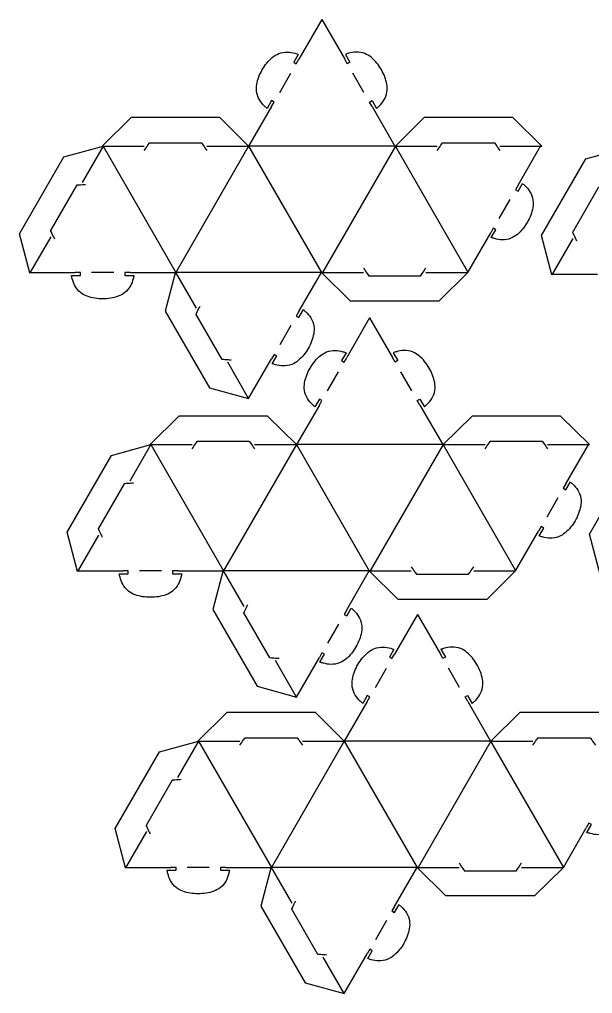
# Model space of a CAD drawing. Extents: x 2 to 244, y -37 to 132.
# Drawn here: x 2.5 to 101.6, y -36.6 to 131.8 of the extents above; entities that cross this region are included whole.
import ezdxf

# ---------------------------------------------------------------- set-up
doc = ezdxf.new("R2010")
doc.units = 0
doc.layers.get('0').update_dxf_attribs({"linetype": 'CONTINUOUS'})

msp = doc.modelspace()

# ---------------------------------------------------------------- linework, layer by layer
at = {"color": 5}
for p, q in [((54.762513, 131.777813), (50.805269, 124.92329)), ((54.762513, 131.777819), (58.719757, 124.923296)), ((50.697271, 125.747004), (49.91435, 124.390949)), ((50.352238, 124.138134), (50.805232, 124.923307)), ((59.172788, 124.13814), (58.719793, 124.923313)), ((58.827755, 125.74701), (59.610676, 124.390954)), ((49.91435, 124.390949), (50.352238, 124.138134)), ((59.610676, 124.390954), (59.172788, 124.13814)), ((46.066829, 116.716742), (42.109585, 109.862219)), ((46.082678, 117.754298), (45.299754, 116.398232)), ((46.066831, 116.716737), (46.520314, 117.501628)), ((46.520314, 117.501628), (46.082678, 117.754298)), ((63.004711, 117.501633), (63.442348, 117.754304)), ((63.458194, 116.716742), (63.004711, 117.501633)), ((63.442348, 117.754304), (64.225272, 116.398238)), ((63.458197, 116.716748), (67.415441, 109.862225)), ((21.793525, 114.812535), (16.803664, 109.862225)), ((37.119727, 114.812535), (21.793525, 114.812535)), ((42.109588, 109.862225), (37.119727, 114.812535)), ((72.464038, 114.81253), (67.474177, 109.862219)), ((87.79024, 114.81253), (72.464038, 114.81253)), ((92.780101, 109.862219), (87.79024, 114.81253)), ((10.138127, 108.016029), (16.920152, 109.862219)), ((24.951231, 110.453943), (33.965425, 110.453943)), ((75.621746, 110.453938), (84.635938, 110.453938)), ((88.705913, 103.108608), (92.663157, 109.963131)), ((100.428772, 107.685292), (107.210795, 109.531483)), ((2.475026, 94.743146), (10.138127, 108.016029)), ((92.765671, 94.41241), (100.428772, 107.685292)), ((12.333926, 103.102077), (7.826829, 95.295556)), ((88.70591, 103.108613), (88.252427, 102.323722)), ((88.690063, 102.071051), (89.472987, 103.427118)), ((102.624571, 102.771341), (98.117474, 94.96482)), ((88.252427, 102.323722), (88.690063, 102.071051)), ((4.267191, 87.946645), (2.475026, 94.743146)), ((80.010229, 88.047536), (83.967472, 94.90206)), ((84.420504, 95.687216), (83.967509, 94.902043)), ((84.07547, 94.078346), (84.858392, 95.434401)), ((84.858392, 95.434401), (84.420504, 95.687216)), ((94.557836, 87.615909), (92.765671, 94.41241)), ((4.208948, 88.047491), (12.12376, 88.04768)), ((13.030241, 88.047923), (12.123764, 88.047641)), ((13.03024, 87.542294), (13.030241, 88.047923)), ((20.693587, 88.04763), (20.693586, 87.542294)), ((21.600063, 88.047347), (20.693587, 88.04763)), ((21.60006, 88.047345), (29.514871, 88.047534)), ((29.456628, 88.148414), (27.664463, 81.351913)), ((50.805272, 81.293911), (54.762516, 88.148434)), ((59.694166, 83.097226), (54.704305, 88.047536)), ((80.010229, 88.047536), (75.020368, 83.097226)), ((94.499594, 87.716755), (102.414406, 87.716944)), ((11.464403, 87.542294), (13.03024, 87.542294)), ((20.693586, 87.542294), (22.259437, 87.542294)), ((62.851874, 87.455818), (71.866066, 87.455818)), ((75.020368, 83.097226), (59.694166, 83.097226)), ((27.664463, 81.351913), (35.327565, 68.07903)), ((50.805269, 81.293916), (50.351786, 80.509025)), ((50.789422, 80.256355), (51.572346, 81.612421)), ((37.523364, 72.992982), (33.016266, 80.799503)), ((50.351786, 80.509025), (50.789422, 80.256355)), ((63.030887, 80.183157), (59.073644, 73.328634)), ((63.030887, 80.183166), (66.988131, 73.328643)), ((58.965646, 74.152348), (58.182724, 72.796293)), ((67.096129, 74.152356), (67.87905, 72.796301)), ((42.109588, 66.23284), (46.066831, 73.087363)), ((46.519863, 73.872519), (46.066868, 73.087346)), ((46.174829, 72.263649), (46.95775, 73.619704)), ((46.95775, 73.619704), (46.519863, 73.872519)), ((58.182724, 72.796293), (58.620612, 72.543478)), ((58.620612, 72.543478), (59.073607, 73.328651)), ((67.441163, 72.543487), (66.988168, 73.32866)), ((67.87905, 72.796301), (67.441163, 72.543487)), ((35.327565, 68.07903), (42.109588, 66.23284)), ((54.351053, 66.159642), (53.568129, 64.803576)), ((54.335206, 65.122081), (54.788689, 65.906972)), ((54.788689, 65.906972), (54.351053, 66.159642)), ((71.273086, 65.90698), (71.710722, 66.159651)), ((71.726569, 65.122089), (71.273086, 65.90698)), ((71.710722, 66.159651), (72.493646, 64.803584)), ((54.335203, 65.122086), (50.377959, 58.267563)), ((71.726572, 65.122095), (75.683816, 58.267572)), ((30.061899, 63.217882), (25.072039, 58.267572)), ((45.388101, 63.217882), (30.061899, 63.217882)), ((50.377962, 58.267572), (45.388101, 63.217882)), ((80.732413, 63.217877), (75.742552, 58.267566)), ((96.058615, 63.217877), (80.732413, 63.217877)), ((101.048476, 58.267566), (96.058615, 63.217877)), ((18.406502, 56.421376), (25.188527, 58.267566)), ((33.219607, 58.85929), (42.233799, 58.85929)), ((83.890121, 58.859285), (92.904313, 58.859285)), ((96.974287, 51.513954), (100.931531, 58.368478)), ((10.743401, 43.148493), (18.406502, 56.421376)), ((101.034046, 42.817756), (108.697147, 56.090639)), ((20.6023, 51.507424), (16.095203, 43.700903)), ((96.974285, 51.51396), (96.520802, 50.729069)), ((96.520802, 50.729069), (96.958438, 50.476398)), ((96.958438, 50.476398), (97.741362, 51.832465)), ((92.688878, 44.092563), (92.235884, 43.307389)), ((92.343845, 42.483693), (93.126766, 43.839748)), ((93.126766, 43.839748), (92.688878, 44.092563)), ((12.535565, 36.351992), (10.743401, 43.148493)), ((88.278603, 36.452883), (92.235847, 43.307406)), ((102.82621, 36.021256), (101.034046, 42.817756)), ((12.477323, 36.452838), (20.392135, 36.453027)), ((19.732777, 35.947641), (21.298614, 35.947641)), ((21.298615, 36.45327), (20.392139, 36.452988)), ((21.298614, 35.947641), (21.298615, 36.45327)), ((29.868439, 36.452694), (28.961961, 36.452977)), ((28.961961, 36.452977), (28.961961, 35.947641)), ((28.961961, 35.947641), (30.527811, 35.947641)), ((29.868433, 36.452691), (37.783245, 36.452881)), ((37.725003, 36.553761), (35.932838, 29.75726)), ((59.073646, 29.699258), (63.03089, 36.553781)), ((67.96254, 31.502573), (62.972679, 36.452883)), ((71.120248, 35.861165), (80.13444, 35.861165)), ((88.278603, 36.452883), (83.288742, 31.502573)), ((83.288742, 31.502573), (67.96254, 31.502573)), ((35.932838, 29.75726), (43.595939, 16.484377)), ((45.791738, 21.398329), (41.284641, 29.204849)), ((59.073644, 29.699263), (58.62016, 28.914372)), ((58.62016, 28.914372), (59.057797, 28.661701)), ((59.057797, 28.661701), (59.840721, 30.017768)), ((71.299262, 28.919241), (67.342018, 22.064718)), ((71.299262, 28.919246), (75.256506, 22.064723)), ((54.788237, 22.277866), (54.335243, 21.492693)), ((54.443204, 20.668996), (55.226125, 22.025051)), ((55.226125, 22.025051), (54.788237, 22.277866)), ((67.23402, 22.888431), (66.451099, 21.532376)), ((66.888987, 21.279561), (67.341981, 22.064734)), ((75.709537, 21.279567), (75.256542, 22.06474)), ((75.364504, 22.888437), (76.147425, 21.532382)), ((50.377962, 14.638187), (54.335206, 21.49271)), ((66.451099, 21.532376), (66.888987, 21.279561)), ((76.147425, 21.532382), (75.709537, 21.279567)), ((43.595939, 16.484377), (50.377962, 14.638187)), ((62.603578, 13.858169), (58.646334, 7.003646)), ((62.619427, 14.895726), (61.836503, 13.539659)), ((62.60358, 13.858164), (63.057064, 14.643055)), ((63.057064, 14.643055), (62.619427, 14.895726)), ((79.54146, 14.64306), (79.979097, 14.895731)), ((79.994943, 13.858169), (79.54146, 14.64306)), ((79.979097, 14.895731), (80.762021, 13.539665)), ((79.994946, 13.858175), (83.95219, 7.003652)), ((38.330274, 11.953962), (33.340413, 7.003652)), ((53.656476, 11.953962), (38.330274, 11.953962)), ((58.646337, 7.003652), (53.656476, 11.953962)), ((89.000787, 11.953957), (84.010926, 7.003646)), ((104.326989, 11.953957), (89.000787, 11.953957)), ((26.674877, 5.157456), (33.4569, 7.003646)), ((41.487982, 7.59537), (50.502174, 7.59537)), ((92.158495, 7.595365), (101.172687, 7.595365)), ((19.011775, -8.115427), (26.674877, 5.157456)), ((28.870676, 0.243504), (24.363578, -7.563017)), ((20.80394, -14.911928), (19.011775, -8.115427)), ((96.546978, -14.811036), (100.504221, -7.956513)), ((100.957253, -7.171357), (100.504258, -7.95653)), ((100.612219, -8.780227), (101.395141, -7.424172)), ((101.395141, -7.424172), (100.957253, -7.171357)), ((20.745697, -14.811081), (28.660511, -14.810892)), ((29.566989, -14.81065), (28.660513, -14.810932)), ((29.566989, -15.316279), (29.566989, -14.81065)), ((38.136813, -14.811225), (37.230335, -14.810943)), ((37.230335, -14.810943), (37.230335, -15.316279)), ((38.136807, -14.811228), (46.05162, -14.811039)), ((45.993377, -14.710159), (44.201213, -21.50666)), ((67.342018, -21.564662), (71.299262, -14.710139)), ((76.230915, -19.761347), (71.241054, -14.811036)), ((96.546978, -14.811036), (91.557117, -19.761347)), ((28.001152, -15.316279), (29.566989, -15.316279)), ((37.230335, -15.316279), (38.796186, -15.316279)), ((79.388623, -15.402755), (88.402815, -15.402755)), ((91.557117, -19.761347), (76.230915, -19.761347)), ((44.201213, -21.50666), (51.864314, -34.779543)), ((67.342018, -21.564656), (66.888535, -22.349547)), ((67.326171, -22.602218), (68.109095, -21.246152)), ((54.060113, -29.865591), (49.553015, -22.05907)), ((66.888535, -22.349547), (67.326171, -22.602218)), ((58.646337, -36.625733), (62.603578, -29.77121)), ((63.056609, -28.986054), (62.603617, -29.771227)), ((62.711578, -30.594924), (63.494497, -29.238869)), ((63.494497, -29.238869), (63.056609, -28.986054)), ((51.864314, -34.779543), (58.646337, -36.625733))]:
    msp.add_line(p, q, dxfattribs=at)
at = {"color": 1}
for p, q in [((47.48186, 119.166871), (49.390797, 122.472873)), ((62.043166, 119.166877), (60.134229, 122.472879)), ((16.920152, 109.862219), (13.289844, 103.573964)), ((16.803664, 109.862225), (24.064607, 109.862036)), ((16.920154, 109.862216), (29.514871, 88.047528)), ((42.109585, 109.862219), (29.514868, 88.047531)), ((34.859643, 109.862036), (42.109588, 109.862222)), ((67.474177, 109.862219), (42.109585, 109.862214)), ((42.109588, 109.862222), (54.704305, 88.047531)), ((67.474177, 109.862219), (54.87946, 88.047531)), ((67.474177, 109.862219), (74.73512, 109.86203)), ((80.068894, 88.047531), (67.474177, 109.862219)), ((85.530157, 109.86203), (92.780101, 109.862216)), ((87.290882, 100.658478), (85.381945, 97.352477)), ((7.892327, 94.225189), (4.267192, 87.946645)), ((98.182972, 93.894453), (94.557836, 87.615909)), ((18.770669, 88.047731), (14.95312, 88.04792)), ((33.081764, 81.86987), (29.456628, 88.148414)), ((54.879463, 88.047534), (29.514871, 88.047528)), ((54.704305, 88.047536), (61.965247, 88.047726)), ((72.760284, 88.047726), (80.010229, 88.047539)), ((49.390241, 78.843782), (47.481304, 75.53778)), ((42.109588, 66.23284), (38.479281, 72.521095)), ((55.750234, 67.572215), (57.659171, 70.878217)), ((70.311541, 67.572224), (68.402604, 70.878226)), ((25.188527, 58.267566), (21.558218, 51.979311)), ((25.072039, 58.267572), (32.332981, 58.267383)), ((25.188528, 58.267563), (37.783245, 36.452875)), ((50.377959, 58.267566), (37.783242, 36.452878)), ((43.128017, 58.267383), (50.377962, 58.267569)), ((75.742552, 58.267566), (50.377959, 58.26756)), ((50.377962, 58.267569), (62.972679, 36.452878)), ((75.742552, 58.267566), (63.147835, 36.452878)), ((75.742552, 58.267566), (83.003494, 58.267377)), ((88.337269, 36.452878), (75.742552, 58.267566)), ((93.798531, 58.267377), (101.048476, 58.267563)), ((95.559256, 49.063825), (93.650319, 45.757823)), ((16.160702, 42.630536), (12.535566, 36.351992)), ((27.039044, 36.453078), (23.221495, 36.453267)), ((41.350139, 30.275217), (37.725003, 36.553761)), ((63.147837, 36.452881), (37.783245, 36.452875)), ((62.972679, 36.452883), (70.233622, 36.453072)), ((81.028659, 36.453072), (88.278603, 36.452886)), ((57.658615, 27.249128), (55.749678, 23.943127)), ((50.377962, 14.638187), (46.747656, 20.926442)), ((64.018609, 16.308299), (65.927546, 19.614301)), ((78.579915, 16.308304), (76.670978, 19.614306)), ((33.4569, 7.003646), (29.826593, 0.715391)), ((33.340413, 7.003652), (40.601355, 7.003463)), ((33.456903, 7.003644), (46.05162, -14.811045)), ((58.646334, 7.003646), (46.051617, -14.811042)), ((51.396392, 7.003463), (58.646337, 7.003649)), ((84.010926, 7.003646), (58.646334, 7.003641)), ((58.646337, 7.003649), (71.241054, -14.811042)), ((84.010926, 7.003646), (71.416209, -14.811042)), ((84.010926, 7.003646), (91.271869, 7.003457)), ((96.605643, -14.811042), (84.010926, 7.003646)), ((24.429076, -8.633384), (20.803941, -14.911928)), ((35.30742, -14.810842), (31.48987, -14.810653)), ((49.618513, -20.988703), (45.993377, -14.710159)), ((71.416212, -14.811039), (46.05162, -14.811045)), ((71.241054, -14.811036), (78.501996, -14.810847)), ((89.297033, -14.810847), (96.546978, -14.811034)), ((65.92699, -24.014791), (64.01805, -27.320793)), ((58.646337, -36.625733), (55.01603, -30.337478))]:
    msp.add_line(p, q, dxfattribs=at)
at = {"color": 5}
for points, knots in [([(45.299754, 116.398232), (45.151286, 116.529239), (44.669862, 116.954041), (43.921327, 117.837364), (43.244162, 119.5977), (43.771597, 121.971492), (45.104822, 124.28098), (46.89723, 125.924427), (48.760415, 126.218742), (49.900282, 126.013512), (50.50943, 125.809817), (50.697271, 125.747004)], [0, 0, 0, 0, 0.594052, 1.926274, 3.438882, 6.074693, 8.833683, 11.469466, 12.982642, 14.315441, 14.909673, 14.909673, 14.909673, 14.909673]), ([(64.225272, 116.398238), (64.37374, 116.529244), (64.855164, 116.954047), (65.603699, 117.83737), (66.280864, 119.597706), (65.753429, 121.971498), (64.420204, 124.280986), (62.627795, 125.924432), (60.76461, 126.218748), (59.624744, 126.013518), (59.015596, 125.809822), (58.827755, 125.74701)], [0, 0, 0, 0, 0.594052, 1.926274, 3.438882, 6.074693, 8.833683, 11.469466, 12.982642, 14.315441, 14.909673, 14.909673, 14.909673, 14.909673]), ([(24.064607, 109.144689), (24.272581, 109.451798), (24.557176, 109.872052), (24.852718, 110.308471), (24.940285, 110.43778), (24.951231, 110.453943)], [0, 0, 0, 0, 1.112709, 1.522654, 1.581218, 1.581218, 1.581218, 1.581218]), ([(33.965425, 110.453943), (33.976464, 110.43778), (34.064782, 110.308471), (34.362855, 109.872052), (34.649888, 109.451798), (34.859643, 109.144689)], [0, 0, 0, 0, 0.058722, 0.469774, 1.585488, 1.585488, 1.585488, 1.585488]), ([(74.73512, 109.144683), (74.943094, 109.451792), (75.22769, 109.872047), (75.523232, 110.308465), (75.6108, 110.437774), (75.621746, 110.453938)], [0, 0, 0, 0, 1.11271, 1.522655, 1.581219, 1.581219, 1.581219, 1.581219]), ([(84.635938, 110.453938), (84.646978, 110.437774), (84.735296, 110.308465), (85.033369, 109.872047), (85.320402, 109.451792), (85.530157, 109.144683)], [0, 0, 0, 0, 0.058722, 0.469774, 1.585488, 1.585488, 1.585488, 1.585488]), ([(13.911086, 103.215288), (13.541134, 103.188732), (13.034886, 103.152393), (12.509166, 103.114656), (12.353397, 103.103475), (12.333926, 103.102077)], [0, 0, 0, 0, 1.112709, 1.522654, 1.581218, 1.581218, 1.581218, 1.581218]), ([(89.472987, 103.427118), (89.621456, 103.296111), (90.10288, 102.871308), (90.851415, 101.987986), (91.528579, 100.227649), (91.001144, 97.853858), (89.66792, 95.54437), (87.875511, 93.900923), (86.012326, 93.606608), (84.87246, 93.811837), (84.263311, 94.015533), (84.07547, 94.078346)], [0, 0, 0, 0, 0.594052, 1.926274, 3.438882, 6.074693, 8.833683, 11.469466, 12.982642, 14.315441, 14.909673, 14.909673, 14.909673, 14.909673]), ([(7.826829, 95.295556), (7.835307, 95.277914), (7.903133, 95.136774), (8.132046, 94.660427), (8.352481, 94.201723), (8.513568, 93.866516)], [0, 0, 0, 0, 0.058722, 0.469774, 1.585487, 1.585487, 1.585487, 1.585487]), ([(98.117474, 94.96482), (98.125952, 94.947178), (98.193778, 94.806038), (98.422691, 94.329691), (98.643126, 93.870986), (98.804214, 93.535779)], [0, 0, 0, 0, 0.058722, 0.469774, 1.585487, 1.585487, 1.585487, 1.585487]), ([(61.965247, 88.765072), (62.173221, 88.457963), (62.457818, 88.037709), (62.75336, 87.601291), (62.840928, 87.471982), (62.851874, 87.455818)], [0, 0, 0, 0, 1.11271, 1.522655, 1.581219, 1.581219, 1.581219, 1.581219]), ([(71.866066, 87.455818), (71.877105, 87.471982), (71.965423, 87.601291), (72.263496, 88.037709), (72.550529, 88.457963), (72.760284, 88.765072)], [0, 0, 0, 0, 0.058722, 0.469774, 1.585488, 1.585488, 1.585488, 1.585488]), ([(22.259437, 87.542294), (22.220216, 87.348213), (22.093037, 86.718887), (21.702324, 85.628976), (20.516409, 84.162368), (18.196929, 83.432243), (15.53024, 83.432104), (13.210771, 84.162654), (12.024294, 85.629061), (11.632094, 86.718827), (11.503926, 87.348212), (11.464403, 87.542294)], [0, 0, 0, 0, 0.594052, 1.926273, 3.438881, 6.074691, 8.833682, 11.469465, 12.982641, 14.315438, 14.909669, 14.909669, 14.909669, 14.909669]), ([(33.016266, 80.799503), (33.024744, 80.817145), (33.092571, 80.958285), (33.321484, 81.434632), (33.541919, 81.893336), (33.703006, 82.228543)], [0, 0, 0, 0, 0.058722, 0.469774, 1.585487, 1.585487, 1.585487, 1.585487]), ([(51.572346, 81.612421), (51.720815, 81.481414), (52.202239, 81.056612), (52.950774, 80.173289), (53.627938, 78.412953), (53.100503, 76.039161), (51.767279, 73.729673), (49.97487, 72.086226), (48.111685, 71.791911), (46.971819, 71.997141), (46.36267, 72.200836), (46.174829, 72.263649)], [0, 0, 0, 0, 0.594052, 1.926274, 3.438882, 6.074693, 8.833683, 11.469466, 12.982642, 14.315441, 14.909673, 14.909673, 14.909673, 14.909673]), ([(53.568129, 64.803576), (53.41966, 64.934583), (52.938236, 65.359386), (52.189701, 66.242708), (51.512537, 68.003045), (52.039972, 70.376836), (53.373196, 72.686324), (55.165605, 74.329771), (57.02879, 74.624086), (58.168656, 74.418857), (58.777805, 74.215161), (58.965646, 74.152348)], [0, 0, 0, 0, 0.594052, 1.926274, 3.438882, 6.074693, 8.833683, 11.469466, 12.982642, 14.315441, 14.909673, 14.909673, 14.909673, 14.909673]), ([(72.493646, 64.803584), (72.642115, 64.934591), (73.123539, 65.359394), (73.872074, 66.242717), (74.549238, 68.003053), (74.021803, 70.376845), (72.688579, 72.686333), (70.89617, 74.329779), (69.032985, 74.624094), (67.893119, 74.418865), (67.28397, 74.215169), (67.096129, 74.152356)], [0, 0, 0, 0, 0.594052, 1.926274, 3.438882, 6.074693, 8.833683, 11.469466, 12.982642, 14.315441, 14.909673, 14.909673, 14.909673, 14.909673]), ([(39.100523, 72.879771), (38.730572, 72.906327), (38.224323, 72.942666), (37.698603, 72.980403), (37.542835, 72.991584), (37.523364, 72.992982)], [0, 0, 0, 0, 1.112709, 1.522654, 1.581217, 1.581217, 1.581217, 1.581217]), ([(32.332981, 57.550036), (32.540955, 57.857145), (32.825551, 58.277399), (33.121093, 58.713817), (33.208661, 58.843127), (33.219607, 58.85929)], [0, 0, 0, 0, 1.11271, 1.522655, 1.581219, 1.581219, 1.581219, 1.581219]), ([(42.233799, 58.85929), (42.244839, 58.843127), (42.333157, 58.713817), (42.63123, 58.277399), (42.918263, 57.857145), (43.128017, 57.550036)], [0, 0, 0, 0, 0.058722, 0.469774, 1.585488, 1.585488, 1.585488, 1.585488]), ([(83.003494, 57.55003), (83.211469, 57.857139), (83.496065, 58.277394), (83.791607, 58.713812), (83.879175, 58.843121), (83.890121, 58.859285)], [0, 0, 0, 0, 1.11271, 1.522655, 1.581219, 1.581219, 1.581219, 1.581219]), ([(92.904313, 58.859285), (92.915353, 58.843121), (93.00367, 58.713812), (93.301743, 58.277394), (93.588776, 57.857139), (93.798531, 57.55003)], [0, 0, 0, 0, 0.058722, 0.469774, 1.585488, 1.585488, 1.585488, 1.585488]), ([(22.17946, 51.620634), (21.809509, 51.594079), (21.30326, 51.55774), (20.77754, 51.520003), (20.621771, 51.508822), (20.6023, 51.507424)], [0, 0, 0, 0, 1.112709, 1.522654, 1.581218, 1.581218, 1.581218, 1.581218]), ([(97.741362, 51.832465), (97.88983, 51.701458), (98.371254, 51.276655), (99.119789, 50.393333), (99.796954, 48.632996), (99.269519, 46.259205), (97.936294, 43.949716), (96.143886, 42.30627), (94.280701, 42.011955), (93.140834, 42.217184), (92.531686, 42.42088), (92.343845, 42.483693)], [0, 0, 0, 0, 0.594052, 1.926274, 3.438882, 6.074693, 8.833683, 11.469466, 12.982642, 14.315441, 14.909673, 14.909673, 14.909673, 14.909673]), ([(16.095203, 43.700903), (16.103682, 43.683261), (16.171508, 43.542121), (16.400421, 43.065774), (16.620856, 42.60707), (16.781943, 42.271863)], [0, 0, 0, 0, 0.058722, 0.469774, 1.585487, 1.585487, 1.585487, 1.585487]), ([(70.233622, 37.170419), (70.441596, 36.86331), (70.726192, 36.443056), (71.021734, 36.006638), (71.109302, 35.877329), (71.120248, 35.861165)], [0, 0, 0, 0, 1.11271, 1.522655, 1.581219, 1.581219, 1.581219, 1.581219]), ([(80.13444, 35.861165), (80.14548, 35.877329), (80.233798, 36.006638), (80.531871, 36.443056), (80.818904, 36.86331), (81.028659, 37.170419)], [0, 0, 0, 0, 0.058722, 0.469774, 1.585488, 1.585488, 1.585488, 1.585488]), ([(30.527811, 35.947641), (30.48859, 35.75356), (30.361412, 35.124234), (29.970699, 34.034323), (28.784785, 32.567714), (26.465304, 31.83759), (23.798615, 31.837451), (21.479145, 32.568001), (20.292668, 34.034407), (19.900469, 35.124174), (19.7723, 35.753559), (19.732777, 35.947641)], [0, 0, 0, 0, 0.594052, 1.926273, 3.43888, 6.074692, 8.833683, 11.469466, 12.982641, 14.315438, 14.90967, 14.90967, 14.90967, 14.90967]), ([(41.284641, 29.204849), (41.293119, 29.222492), (41.360945, 29.363632), (41.589858, 29.839979), (41.810293, 30.298683), (41.971381, 30.63389)], [0, 0, 0, 0, 0.058722, 0.469774, 1.585487, 1.585487, 1.585487, 1.585487]), ([(59.840721, 30.017768), (59.989189, 29.886761), (60.470613, 29.461958), (61.219148, 28.578636), (61.896313, 26.818299), (61.368878, 24.444508), (60.035653, 22.13502), (58.243245, 20.491573), (56.380059, 20.197258), (55.240193, 20.402487), (54.631045, 20.606183), (54.443204, 20.668996)], [0, 0, 0, 0, 0.594052, 1.926274, 3.438882, 6.074693, 8.833683, 11.469466, 12.982642, 14.315441, 14.909673, 14.909673, 14.909673, 14.909673]), ([(61.836503, 13.539659), (61.688035, 13.670666), (61.206611, 14.095469), (60.458076, 14.978791), (59.780911, 16.739128), (60.308346, 19.112919), (61.641571, 21.422407), (63.433979, 23.065854), (65.297165, 23.360169), (66.437031, 23.15494), (67.046179, 22.951244), (67.23402, 22.888431)], [0, 0, 0, 0, 0.594052, 1.926274, 3.438882, 6.074693, 8.833683, 11.469466, 12.982642, 14.315441, 14.909673, 14.909673, 14.909673, 14.909673]), ([(80.762021, 13.539665), (80.910489, 13.670672), (81.391913, 14.095474), (82.140448, 14.978797), (82.817613, 16.739133), (82.290178, 19.112925), (80.956953, 21.422413), (79.164544, 23.065859), (77.301359, 23.360175), (76.161493, 23.154945), (75.552345, 22.95125), (75.364504, 22.888437)], [0, 0, 0, 0, 0.594052, 1.926274, 3.438882, 6.074693, 8.833683, 11.469466, 12.982642, 14.315441, 14.909673, 14.909673, 14.909673, 14.909673]), ([(47.368897, 21.285118), (46.998946, 21.311674), (46.492698, 21.348013), (45.966978, 21.38575), (45.811209, 21.396931), (45.791738, 21.398329)], [0, 0, 0, 0, 1.112709, 1.522654, 1.581217, 1.581217, 1.581217, 1.581217]), ([(40.601355, 6.286116), (40.809329, 6.593225), (41.093926, 7.01348), (41.389468, 7.449898), (41.477036, 7.579207), (41.487982, 7.59537)], [0, 0, 0, 0, 1.11271, 1.522655, 1.581219, 1.581219, 1.581219, 1.581219]), ([(50.502174, 7.59537), (50.513213, 7.579207), (50.601531, 7.449898), (50.899604, 7.01348), (51.186637, 6.593225), (51.396392, 6.286116)], [0, 0, 0, 0, 0.058722, 0.469774, 1.585488, 1.585488, 1.585488, 1.585488]), ([(91.271869, 6.286111), (91.479843, 6.59322), (91.764439, 7.013474), (92.059981, 7.449892), (92.147549, 7.579201), (92.158495, 7.595365)], [0, 0, 0, 0, 1.11271, 1.522655, 1.581219, 1.581219, 1.581219, 1.581219]), ([(101.172687, 7.595365), (101.183727, 7.579201), (101.272045, 7.449892), (101.570118, 7.013474), (101.857151, 6.59322), (102.066906, 6.286111)], [0, 0, 0, 0, 0.058722, 0.469774, 1.585488, 1.585488, 1.585488, 1.585488]), ([(30.447835, 0.356715), (30.077884, 0.330159), (29.571635, 0.29382), (29.045916, 0.256083), (28.890147, 0.244902), (28.870676, 0.243504)], [0, 0, 0, 0, 1.112709, 1.522654, 1.581217, 1.581217, 1.581217, 1.581217]), ([(106.009736, 0.568545), (106.158205, 0.437538), (106.639629, 0.012736), (107.388164, -0.870587), (108.065328, -2.630923), (107.537893, -5.004715), (106.204669, -7.314203), (104.41226, -8.95765), (102.549075, -9.251965), (101.409209, -9.046735), (100.80006, -8.84304), (100.612219, -8.780227)], [0, 0, 0, 0, 0.594052, 1.926274, 3.438882, 6.074693, 8.833683, 11.469466, 12.982642, 14.315441, 14.909673, 14.909673, 14.909673, 14.909673]), ([(24.363578, -7.563017), (24.372056, -7.580659), (24.439882, -7.721799), (24.668795, -8.198146), (24.88923, -8.65685), (25.050317, -8.992057)], [0, 0, 0, 0, 0.058722, 0.469774, 1.585487, 1.585487, 1.585487, 1.585487]), ([(78.501996, -14.0935), (78.70997, -14.400609), (78.994567, -14.820864), (79.290109, -15.257282), (79.377677, -15.386591), (79.388623, -15.402755)], [0, 0, 0, 0, 1.11271, 1.522655, 1.581219, 1.581219, 1.581219, 1.581219]), ([(88.402815, -15.402755), (88.413854, -15.386591), (88.502172, -15.257282), (88.800245, -14.820864), (89.087278, -14.400609), (89.297033, -14.0935)], [0, 0, 0, 0, 0.058722, 0.469774, 1.585488, 1.585488, 1.585488, 1.585488]), ([(38.796186, -15.316279), (38.756965, -15.51036), (38.629787, -16.139686), (38.239074, -17.229597), (37.053159, -18.696205), (34.733678, -19.42633), (32.06699, -19.426469), (29.74752, -18.695919), (28.561042, -17.229512), (28.168843, -16.139746), (28.040675, -15.51036), (28.001152, -15.316279)], [0, 0, 0, 0, 0.594052, 1.926273, 3.43888, 6.074691, 8.833683, 11.469466, 12.982641, 14.315438, 14.90967, 14.90967, 14.90967, 14.90967]), ([(49.553015, -22.05907), (49.561493, -22.041428), (49.62932, -21.900288), (49.858233, -21.423941), (50.078668, -20.965237), (50.239755, -20.63003)], [0, 0, 0, 0, 0.058722, 0.469774, 1.585487, 1.585487, 1.585487, 1.585487]), ([(68.109095, -21.246152), (68.257564, -21.377159), (68.738987, -21.801961), (69.487521, -22.685284), (70.164684, -24.44562), (69.63725, -26.819412), (68.304025, -29.1289), (66.511616, -30.772346), (64.648432, -31.066662), (63.508567, -30.861432), (62.899419, -30.657737), (62.711578, -30.594924)], [0, 0, 0, 0, 0.594052, 1.926273, 3.43888, 6.074691, 8.833682, 11.469465, 12.98264, 14.315437, 14.909669, 14.909669, 14.909669, 14.909669]), ([(55.637272, -29.978802), (55.267321, -29.952246), (54.761072, -29.915907), (54.235353, -29.87817), (54.079584, -29.866989), (54.060113, -29.865591)], [0, 0, 0, 0, 1.112709, 1.522654, 1.581217, 1.581217, 1.581217, 1.581217])]:
    msp.add_open_spline(points, degree=3, knots=knots, dxfattribs=at)

doc.saveas('drawing.dxf')
